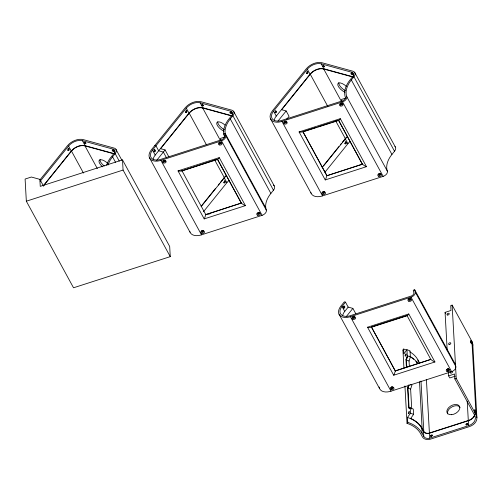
<?xml version="1.0" encoding="UTF-8"?>
<svg xmlns="http://www.w3.org/2000/svg" width="502" height="502" viewBox="0 0 502 502"><rect width="100%" height="100%" fill="white"/><g stroke="black" fill="none" stroke-linecap="round" stroke-linejoin="round"><path stroke-width="0.75" d="M470.989 343.098L470.612 341.755M474.861 412.33L474.246 410.73L474.246 411.364M474.654 414.52A10.341 7.674 -3.2 0 1 468.303 420.513L428.821 433.195A4.254 3.156 -3.2 0 1 424.064 431.795L420.864 426.317A28.903 21.442 -3.2 0 0 410.711 418.417L413.592 414.363L413.29 409.08L410.655 408.051L409.105 408.038L407.988 388.084L408.565 385.285M409.356 366.385L409.055 361.013L410.379 356.947L410.04 350.848L406.946 349.687L407.285 355.786L405.98 359.821L406.413 367.495M410.655 408.051L408.672 407.875L407.555 387.921L408.421 385.235M411.74 409.067L410.623 389.113L407.988 388.084L409.092 384.695M410.623 389.113L411.947 385.053L410.63 384.538M403.934 367.997L402.93 350.063L403.652 349.047L404.116 349.185A28.595 21.216 -3.2 0 1 406.727 350.201M406.946 349.687L403.928 353.941L403.652 349.047M447.194 350.321L445.073 312.369L451.003 310.462L450.727 305.567L452.139 305.109L471.936 341.435L476.034 414.74A12.167 9.03 -3.2 0 1 469.251 426.656L430.302 439.194A6.087 4.512 -3.2 0 1 425.652 439.263L424.943 439.012A6.087 4.512 -3.2 0 1 422.402 436.872L420.707 433.766A27.07 20.086 -3.2 0 0 407.542 423.519L407.028 423.368L407.749 422.351L407.473 417.457L410.498 413.202L410.203 407.919L408.672 407.875M152.501 150.092L151.893 150.92A10.642 6.733 -28.6 0 0 160.012 159.598L221.89 139.663A3.307 2.09 -28.6 0 0 224.381 136.531L223.697 133.582A28.595 18.085 -28.6 0 1 227.582 120.756L232.068 114.971A4.562 2.886 -28.6 0 0 231.409 111.413L200.147 102.81A10.649 6.733 -28.6 0 0 186.28 108.168L152.501 150.092L155.212 155.068L154.603 155.896A10.642 6.733 -28.6 0 0 153.135 159.918M273.552 111.124L272.944 111.952A10.642 6.733 -28.6 0 0 281.064 120.631L342.941 100.695A3.307 2.09 -28.6 0 0 345.432 97.564L345.106 96.535A28.595 18.085 -28.6 0 1 348.639 81.788L353.119 76.003A4.562 2.886 -28.6 0 0 352.46 72.445L321.205 63.842A10.649 6.733 -28.6 0 0 307.331 69.201L273.552 111.124L276.269 116.1L275.654 116.928A10.642 6.733 -28.6 0 0 274.274 120.166M355.805 313.763L352.875 308.391L348.181 307.105L345.47 302.129L341.404 307.243A10.642 6.733 -28.6 0 0 349.524 315.921L411.402 295.985A3.307 2.09 -28.6 0 0 413.893 292.854L413.272 290.231L414.69 289.773L455.283 364.27L455.797 366.404A4.832 3.056 -28.6 0 1 451.612 371.668L390.079 391.466A12.167 7.693 -28.6 0 1 379.148 387.004M348.181 307.105L344.115 312.219A10.642 6.733 -28.6 0 0 342.728 315.463M40.053 179.754L67.437 145.756A12.167 7.693 -28.6 0 1 83.294 139.631L114.136 148.09A6.087 3.847 -28.6 0 1 116.288 150.211L116.332 150.738A6.087 3.847 -28.6 0 1 115.153 153.599L112.561 156.819A27.07 17.118 -28.6 0 0 108.03 165.051M40.191 181.272L68.561 146.063A10.649 6.733 -28.6 0 1 82.428 140.704L113.69 149.307A4.562 2.886 -28.6 0 1 114.343 152.865L109.863 158.651A28.595 18.085 -28.6 0 0 106.656 165.208M43.392 185.64L71.271 151.039A10.649 6.733 -28.6 0 1 85.139 145.68L114.45 153.712M43.869 185.389L71.491 151.102A10.341 6.539 -28.6 0 1 84.97 145.894L114.268 153.926M155.212 155.068L188.99 113.145A10.649 6.733 -28.6 0 1 202.864 107.786L231.416 115.611M231.987 116.031L202.689 107.999A10.341 6.539 -28.6 0 0 189.216 113.207L160.621 148.699L165.089 149.922L168.835 156.793M156.498 160.59L165.089 149.922M230.286 118.924L232.878 115.705A6.087 3.847 -28.6 0 0 234.057 112.843L234.007 112.316A6.087 3.847 -28.6 0 0 231.861 110.195L201.013 101.737A12.167 7.693 -28.6 0 0 185.163 107.861L151.359 149.816A12.167 7.693 -28.6 0 0 150.085 158.795A12.167 7.693 -28.6 0 0 159.969 160.646L221.501 140.849A4.832 3.056 -28.6 0 0 224.896 138.558L225.254 138.05A4.832 3.056 -28.6 0 0 225.687 135.584L225.109 133.093A27.07 17.118 -28.6 0 1 230.286 118.924L270.885 193.414A27.07 17.118 -28.6 0 0 265.709 207.583L266.286 210.081A4.832 3.056 -28.6 0 1 262.1 215.345L200.568 235.137A12.167 7.693 -28.6 0 1 189.787 231.491M201.666 205.613L215.364 188.614M218.295 184.974L219.274 183.757M220.252 182.546L224.168 177.689A10.649 6.733 -28.6 0 1 226.415 175.474M201.126 206.623L224.388 177.752A10.341 6.539 -28.6 0 1 226.578 175.6M276.269 116.1L310.041 74.177A10.649 6.733 -28.6 0 1 323.916 68.818L353.22 76.85M353.044 77.063L323.74 69.031A10.341 6.539 -28.6 0 0 310.267 74.24L281.672 109.731L286.146 110.955L289.07 116.326L286.774 119.181M203.404 211.8L226.879 182.665A10.649 6.733 -28.6 0 1 229.132 180.45M277.989 121.076L286.146 110.955M351.337 79.956L353.929 76.737A6.087 3.847 -28.6 0 0 355.109 73.876L355.065 73.348A6.087 3.847 -28.6 0 0 352.912 71.228L322.064 62.769A12.167 7.693 -28.6 0 0 306.214 68.893L272.417 110.848A12.167 7.693 -28.6 0 0 271.143 119.827A12.167 7.693 -28.6 0 0 281.026 121.679L342.552 101.881A4.832 3.056 -28.6 0 0 345.947 99.591L346.305 99.082A4.832 3.056 -28.6 0 0 346.738 96.616L346.499 95.938A27.07 17.118 -28.6 0 1 351.337 79.956L391.936 154.447A27.07 17.118 -28.6 0 0 387.098 170.435L387.337 171.113A4.832 3.056 -28.6 0 1 383.151 176.378L321.625 196.175A12.167 7.693 -28.6 0 1 310.838 192.53M270.885 193.414L273.477 190.202A6.087 3.847 -28.6 0 0 273.496 185.15M323.677 165.453L338.856 146.622M340.325 144.796L341.304 143.585M342.282 142.367L345.219 138.721A10.649 6.733 -28.6 0 1 347.051 136.851M322.177 167.655L345.445 138.784A10.341 6.539 -28.6 0 1 347.629 136.632M324.926 172.255L347.93 143.697A10.649 6.733 -28.6 0 1 350.396 141.313M391.936 154.447L394.528 151.234A6.087 3.847 -28.6 0 0 394.961 146.515M346.499 316.304L352.875 308.391M352.498 317.866L353.439 316.693M219.248 157.628A6.783 1.964 -73.6 0 1 218.734 158.444L217.692 159.398L181.492 171.05L179.227 171.163A6.783 4.104 29.7 0 1 178.034 170.893L204.195 218.903L245.415 205.638L219.248 157.628L178.034 170.893M122.507 159.881L40.254 186.361L39.865 179.358L31.369 177.03L25.1 179.045L26.336 201.202L73.524 287.784L170.26 256.641L169.689 246.463L122.507 159.881L123.072 170.065L170.26 256.641M224.651 137.071L220.416 138.433L220.485 140.472M345.709 98.103L341.473 99.465L341.536 101.504M26.336 201.202L123.072 170.065M299.085 131.932L340.3 118.66L366.466 166.67L325.252 179.936L299.085 131.932A6.783 4.104 29.7 0 0 300.278 132.195L302.97 131.869L326.877 175.738L325.76 178.95A6.783 1.964 -73.6 0 1 325.252 179.936M181.919 170.837L216.732 159.423M303.697 131.424L316.298 127.37M317.779 126.893L330.379 122.839M331.86 122.362L338.53 120.216L362.444 164.286L365.268 166.231A6.783 4.104 29.7 0 0 366.466 166.67M303.71 131.631L338.75 120.43L339.785 119.476A6.783 1.964 -73.6 0 0 340.3 118.66M217.473 159.184L241.38 203.053L205.814 214.498L204.703 217.918A6.783 1.964 -73.6 0 1 204.195 218.903M338.53 120.216L362.444 164.286L326.877 175.738L362.438 164.085M208.625 214.178L210.79 213.482M345.47 302.129L344.353 301.827L340.871 306.138A12.167 7.693 -28.6 0 0 339.597 315.118A12.167 7.693 -28.6 0 0 349.48 316.969L411.012 297.178A4.832 3.056 -28.6 0 0 414.407 294.887L414.765 294.379A4.832 3.056 -28.6 0 0 415.198 291.907L414.69 289.773M367.546 327.222L408.76 313.957L434.927 361.961L393.706 375.232L367.546 327.222A6.783 4.104 29.7 0 0 368.738 327.492L370.752 327.455L407.204 315.727L408.245 314.773A6.783 1.964 -73.6 0 0 408.76 313.957M393.706 375.226A6.783 1.964 -73.6 0 0 394.214 374.247L395.338 371.028L371.417 326.959L406.984 315.507L430.904 359.576L433.722 361.528A6.783 4.104 29.7 0 0 434.927 361.961M395.325 370.827L430.892 359.376L395.338 371.028L371.417 326.959M455.396 376.136L449.754 377.956L448.625 375.885L454.555 373.977L454.825 378.872L474.622 415.198A10.649 7.9 -3.2 0 1 468.686 425.621L429.172 438.309A4.562 3.382 -3.2 0 1 424.071 436.809L420.871 431.325A28.595 21.216 -3.2 0 0 408.214 422.489L407.749 422.351M454.825 378.872L456.236 378.42L452.139 305.109M407.473 417.457L407.938 417.595A28.595 21.216 -3.2 0 1 420.594 426.43L423.801 431.915A4.562 3.382 -3.2 0 0 428.896 433.408L468.416 420.72A10.649 7.9 -3.2 0 0 474.848 414.959M154.842 145.498L155.959 145.806L158.67 150.782L163.363 152.068L166.357 157.559M402.93 350.063L403.445 350.214M407.285 355.786L410.379 356.947M410.498 413.202L413.592 414.363M407.555 387.921L407.988 388.084M409.055 361.013L405.98 359.821L407.743 355.918L406.419 359.984L406.802 366.887M419.697 363.071L416.773 358.02A28.595 21.216 -3.2 0 0 409.751 351.758M354.688 72.413L395.281 146.904M352.015 72.288L353.709 75.4M353.929 76.737L394.528 151.234M346.738 96.616L387.337 171.113M342.552 101.881L383.151 176.378M321.205 63.842L323.916 68.818M323.74 69.031L341.705 101.994M445.073 312.369L445.638 313.405M310.267 74.24L327.856 106.512M335.712 120.932L345.445 138.784M307.331 69.201L310.041 74.177M345.219 138.721L347.93 143.697M415.198 291.907L455.797 366.404M456.236 378.42L476.034 414.74M411.012 297.178L451.612 371.668M302.957 131.662L326.865 175.531M285.092 121.315L285.826 122.67M281.948 121.39L322.548 195.887M270.509 118.798L311.108 193.289M353.546 316.611L354.286 317.967M350.409 316.687L391.008 391.177M342.013 306.421L344.723 311.397M233.631 111.381L274.23 185.872M230.958 111.256L232.652 114.362M232.878 115.705L273.477 190.202M338.969 314.089L379.568 388.586M265.771 207.941L225.178 133.45L223.76 133.902L224.777 135.772M225.687 135.584L266.286 210.081M221.501 140.849L262.1 215.345M200.147 102.81L202.864 107.786M202.689 107.999L220.278 140.271M217.485 159.385L241.393 203.254L244.21 205.199A6.783 4.104 29.7 0 0 245.415 205.638M189.216 113.207L206.429 144.789M214.661 159.9L224.388 177.752M186.28 108.168L188.99 113.145M224.168 177.689L226.879 182.665M181.906 170.63L205.826 214.705L241.38 203.053M164.035 160.282L164.775 161.638M160.897 160.358L201.497 234.854M149.458 157.766L190.057 232.257M115.912 149.276L121.873 160.207M113.239 149.15L114.933 152.257M115.153 153.599L119.25 161.117M112.561 156.819L115.542 162.284M82.428 140.704L85.139 145.68M84.97 145.894L97.319 168.553M71.491 151.102L83.47 173.071M68.561 146.063L71.271 151.039M39.865 179.358L43.605 186.229M472.79 344.403L476.894 417.714M474.541 413.799L474.622 415.198M468.416 420.72L468.686 425.621M467.218 401.154L468.303 420.513M448.236 368.914L448.324 370.463M448.405 372.013L448.625 375.885M429.511 433.245L429.787 438.139M426.418 379.587L429.411 433.038M420.983 381.043L423.801 431.387M423.519 431.488L423.795 436.382M419.515 381.815L422.113 428.294M418.009 359.978L418.204 363.473M421.831 428.388L422.107 433.282M410.134 298.583L410.216 300.045M404.938 385.938L407.028 423.368M341.674 103.286L341.755 104.755M430.929 436.476A0.91 0.577 -28.6 0 1 431.419 435.611A0.91 0.577 -28.6 0 1 432.467 435.541M430.973 435.912A1.826 1.155 -28.6 0 1 432.479 435.247M466.27 424.974A0.91 0.577 -28.6 0 1 467.086 424.09A0.91 0.577 -28.6 0 1 467.964 424.428M466.082 424.786A1.826 1.155 -28.6 0 1 467.5 423.926M471.936 341.435A12.167 9.03 -3.2 0 1 472.627 346.292M409.632 356.138A28.903 21.442 -3.2 0 1 417.313 362.802M447.702 413.855A6.997 4.424 -28.6 0 1 452.064 406.852A6.997 4.424 -28.6 0 1 460.096 407.398M411.69 357.725A28.595 21.216 -3.2 0 1 413.723 359.306M415.92 361.496A28.595 21.216 -3.2 0 1 417.043 362.915M450.915 371.618A1.217 0.772 -28.6 0 1 452.497 371.938A1.217 0.772 -28.6 0 1 450.859 373.137A1.217 0.772 -28.6 0 1 450.664 371.8M344.278 306.025A1.826 1.18 -74.7 0 1 343.864 307.971M343.65 306.132A0.91 0.59 -74.7 0 1 344.159 307.274A0.91 0.59 -74.7 0 1 343.098 307.657M410.567 298.941A0.91 0.678 -3.2 0 1 409.619 299.688A0.91 0.678 -3.2 0 1 408.753 298.935M408.885 298.665A0.91 0.678 -3.2 0 1 409.149 298.458M410.147 298.42A0.91 0.678 -3.2 0 1 410.36 298.558M354.669 317.007A0.91 0.678 -3.2 0 1 353.728 317.678A0.91 0.678 -3.2 0 1 352.85 317M354.399 316.498A0.91 0.678 -3.2 0 1 354.657 316.862M448.901 369.227A0.91 0.678 -3.2 0 1 447.966 370.043A0.91 0.678 -3.2 0 1 447.119 369.221M447.495 368.813A0.91 0.678 -3.2 0 1 447.753 368.719M448.317 368.719A0.91 0.678 -3.2 0 1 448.562 368.819M393.016 387.287A0.91 0.678 -3.2 0 1 392.068 388.033A0.91 0.678 -3.2 0 1 391.202 387.28M391.284 387.08A0.91 0.678 -3.2 0 1 391.598 386.804M392.589 386.772A0.91 0.678 -3.2 0 1 392.802 386.904M231.698 113.006A0.91 0.389 38.9 0 1 230.443 112.178M203.574 105.332A0.91 0.389 38.9 0 1 202.726 104.874A0.91 0.389 38.9 0 1 202.362 104.171M186.405 110.635A1.826 1.18 -74.7 0 1 186.06 112.253M186.154 110.691A0.91 0.59 -74.7 0 1 186.242 111.758A0.91 0.59 -74.7 0 1 185.502 112.335M224.752 180.99A1.826 1.18 -74.7 0 1 224.683 181.906M224.632 182.094A1.826 1.18 -74.7 0 1 224.093 183.029M224.4 180.965A0.91 0.59 -74.7 0 1 224.545 182.201A0.91 0.59 -74.7 0 1 223.628 182.565M223.905 131.141A6.997 2.974 38.9 0 1 216.707 123.009A6.997 2.974 38.9 0 1 225.072 125.123M224.35 129.585A6.997 2.974 38.9 0 1 217.717 121.892M154.792 149.872A1.826 1.18 -74.7 0 1 154.133 151.911M154.447 149.847A0.91 0.59 -74.7 0 1 154.66 150.907A0.91 0.59 -74.7 0 1 153.888 151.573M153.882 149.947A0.91 0.59 -74.7 0 1 154.007 149.86M220.955 142.348A0.91 0.678 -3.2 0 1 220.108 143.359A0.91 0.678 -3.2 0 1 219.374 142.342M165.095 160.402A0.91 0.678 -3.2 0 1 164.543 161.311A0.91 0.678 -3.2 0 1 163.37 160.885M259.39 213.112A0.91 0.678 -3.2 0 1 257.576 213.105M259.189 212.584A0.91 0.678 -3.2 0 1 259.296 212.704M203.398 230.694A0.91 0.678 -3.2 0 1 202.557 231.711A0.91 0.678 -3.2 0 1 201.823 230.688M113.728 150.882A0.91 0.389 38.9 0 1 112.643 149.841M86.087 143.164A0.91 0.389 38.9 0 1 85.378 143.051A0.91 0.389 38.9 0 1 84.681 142.336M85.56 142.857A1.826 0.778 38.9 0 1 84.976 142.367M68.655 148.36A1.826 1.18 -74.7 0 1 68.241 150.299M68.027 148.466A0.91 0.59 -74.7 0 1 68.548 149.565A0.91 0.59 -74.7 0 1 67.519 150.054M102.628 166.815A6.997 2.974 38.9 0 1 99.591 160A6.997 2.974 38.9 0 1 107.867 163.52M104.234 165.986A6.997 2.974 38.9 0 1 100.061 159.454M352.636 74.045A0.91 0.389 38.9 0 1 351.425 73.028M324.562 66.358A0.91 0.389 38.9 0 1 323.489 65.536M275.849 111.45A1.826 1.18 -74.7 0 1 275.403 112.674M275.322 110.829A0.91 0.59 -74.7 0 1 275.723 111.89A0.91 0.59 -74.7 0 1 274.826 112.561M307.475 72.024A1.826 1.18 -74.7 0 1 306.91 73.581M306.992 71.598A0.91 0.59 -74.7 0 1 307.337 72.658A0.91 0.59 -74.7 0 1 306.496 73.355M345.771 141.853A1.826 1.18 -74.7 0 1 345.363 143.792M345.144 141.959A0.91 0.59 -74.7 0 1 345.671 143.057A0.91 0.59 -74.7 0 1 344.636 143.547M344.956 92.18A6.997 2.974 38.9 0 1 337.802 83.878A6.997 2.974 38.9 0 1 346.644 86.658M345.401 90.617A6.997 2.974 38.9 0 1 338.837 82.592M341.762 103.167A0.91 0.678 -3.2 0 1 341.536 104.334A0.91 0.678 -3.2 0 1 340.293 103.644M286.002 121.258A0.91 0.678 -3.2 0 1 285.908 122.199A0.91 0.678 -3.2 0 1 284.647 122.193A0.91 0.678 -3.2 0 1 284.647 121.252M380.441 173.937A0.91 0.678 -3.2 0 1 379.506 174.746A0.91 0.678 -3.2 0 1 378.659 173.924M379.945 173.454A0.91 0.678 -3.2 0 1 380.24 173.623M324.21 191.519A0.91 0.678 -3.2 0 1 323.985 192.686A0.91 0.678 -3.2 0 1 322.742 191.99M474.578 410.58A1.826 0.408 72.2 0 0 475.745 413.121A1.826 0.408 72.2 0 0 475.268 410.441A1.826 0.408 72.2 0 0 474.578 410.58M470.707 341.341A1.826 0.408 72.2 0 0 471.874 343.889A1.826 0.408 72.2 0 0 471.403 341.209A1.826 0.408 72.2 0 0 470.707 341.341M451.562 414.696A6.997 4.424 -28.6 0 0 459.619 406.576A6.997 4.424 -28.6 0 0 448.782 407.511A6.997 4.424 -28.6 0 0 451.562 414.696M466.596 424.824A0.91 0.577 -28.6 0 0 467.644 423.77A0.91 0.577 -28.6 0 0 466.232 423.889A0.91 0.577 -28.6 0 0 466.596 424.824M431.231 436.213A0.91 0.577 -28.6 0 0 432.278 435.152A0.91 0.577 -28.6 0 0 430.867 435.272A0.91 0.577 -28.6 0 0 431.231 436.213M405.735 355.774A1.217 0.414 -69.5 0 0 406.162 353.854A1.217 0.414 -69.5 0 0 405.17 355.253A1.217 0.414 -69.5 0 0 405.735 355.774M408.917 413.384A1.217 0.414 -69.5 0 0 409.35 411.458A1.217 0.414 -69.5 0 0 408.352 412.864A1.217 0.414 -69.5 0 0 408.917 413.384M447.696 315.036A1.217 0.772 -28.6 0 0 449.234 313.7A1.217 0.772 -28.6 0 0 447.414 313.7A1.217 0.772 -28.6 0 0 447.696 315.036M449.277 344.516A1.217 0.772 -28.6 0 0 450.815 343.18A1.217 0.772 -28.6 0 0 448.995 343.18A1.217 0.772 -28.6 0 0 449.277 344.516M353.301 318.117A0.91 0.678 -3.2 0 0 354.701 317.534A0.91 0.678 -3.2 0 0 353.364 316.944A0.91 0.678 -3.2 0 0 353.301 318.117M352.843 319.19A1.826 1.355 -3.2 0 0 355.642 318.03A1.826 1.355 -3.2 0 0 352.969 316.844A1.826 1.355 -3.2 0 0 352.843 319.19M409.199 300.121A0.91 0.678 -3.2 0 0 410.598 299.543A0.91 0.678 -3.2 0 0 409.262 298.947A0.91 0.678 -3.2 0 0 409.199 300.121M408.741 301.2A1.826 1.355 -3.2 0 0 411.54 300.033A1.826 1.355 -3.2 0 0 408.866 298.847A1.826 1.355 -3.2 0 0 408.741 301.2M391.648 388.473A0.91 0.678 -3.2 0 0 393.047 387.889A0.91 0.678 -3.2 0 0 391.711 387.299A0.91 0.678 -3.2 0 0 391.648 388.473M391.19 389.546A1.826 1.355 -3.2 0 0 393.982 388.385A1.826 1.355 -3.2 0 0 391.309 387.199A1.826 1.355 -3.2 0 0 391.19 389.546M447.546 370.476A0.91 0.678 -3.2 0 0 448.939 369.899A0.91 0.678 -3.2 0 0 447.608 369.303A0.91 0.678 -3.2 0 0 447.546 370.476M447.087 371.555A1.826 1.355 -3.2 0 0 449.88 370.388A1.826 1.355 -3.2 0 0 447.207 369.202A1.826 1.355 -3.2 0 0 447.087 371.555M344.541 307.795A0.91 0.59 -74.7 0 0 344.479 306.308A0.91 0.59 -74.7 0 0 343.581 307.419A0.91 0.59 -74.7 0 0 344.541 307.795M202.068 105.194A0.91 0.389 38.9 0 0 203.354 105.828A0.91 0.389 38.9 0 0 202.544 104.711A0.91 0.389 38.9 0 0 202.068 105.194M230.079 112.868A0.91 0.389 38.9 0 0 231.366 113.508A0.91 0.389 38.9 0 0 230.55 112.385A0.91 0.389 38.9 0 0 230.079 112.868M186.637 112.235A0.91 0.59 -74.7 0 0 186.581 110.741A0.91 0.59 -74.7 0 0 185.684 111.858A0.91 0.59 -74.7 0 0 186.637 112.235M224.984 182.59A0.91 0.59 -74.7 0 0 224.921 181.096A0.91 0.59 -74.7 0 0 224.024 182.213A0.91 0.59 -74.7 0 0 224.984 182.59M163.79 161.788A0.91 0.678 -3.2 0 0 165.189 161.211A0.91 0.678 -3.2 0 0 163.853 160.615A0.91 0.678 -3.2 0 0 163.79 161.788M163.332 162.868A1.826 1.355 -3.2 0 0 166.131 161.7A1.826 1.355 -3.2 0 0 163.457 160.514A1.826 1.355 -3.2 0 0 163.332 162.868M219.688 143.798A0.91 0.678 -3.2 0 0 221.087 143.214A0.91 0.678 -3.2 0 0 219.75 142.624A0.91 0.678 -3.2 0 0 219.688 143.798M219.23 144.871A1.826 1.355 -3.2 0 0 222.028 143.71A1.826 1.355 -3.2 0 0 219.355 142.524A1.826 1.355 -3.2 0 0 219.23 144.871M202.137 232.144A0.91 0.678 -3.2 0 0 203.536 231.566A0.91 0.678 -3.2 0 0 202.199 230.97A0.91 0.678 -3.2 0 0 202.137 232.144M201.678 233.223A1.826 1.355 -3.2 0 0 204.471 232.056A1.826 1.355 -3.2 0 0 201.798 230.87A1.826 1.355 -3.2 0 0 201.678 233.223M258.034 214.153A0.91 0.678 -3.2 0 0 259.427 213.57A0.91 0.678 -3.2 0 0 258.091 212.98A0.91 0.678 -3.2 0 0 258.034 214.153M257.576 215.226A1.826 1.355 -3.2 0 0 260.369 214.065A1.826 1.355 -3.2 0 0 257.695 212.879A1.826 1.355 -3.2 0 0 257.576 215.226M155.03 151.466A0.91 0.59 -74.7 0 0 154.967 149.979A0.91 0.59 -74.7 0 0 154.07 151.096A0.91 0.59 -74.7 0 0 155.03 151.466M84.349 143.089A0.91 0.389 38.9 0 0 85.635 143.723A0.91 0.389 38.9 0 0 84.819 142.606A0.91 0.389 38.9 0 0 84.349 143.089M112.354 150.763A0.91 0.389 38.9 0 0 113.64 151.403A0.91 0.389 38.9 0 0 112.831 150.28A0.91 0.389 38.9 0 0 112.354 150.763M68.918 150.129A0.91 0.59 -74.7 0 0 68.862 148.636A0.91 0.59 -74.7 0 0 67.965 149.753A0.91 0.59 -74.7 0 0 68.918 150.129M284.847 122.821A0.91 0.678 -3.2 0 0 286.24 122.243A0.91 0.678 -3.2 0 0 284.904 121.647A0.91 0.678 -3.2 0 0 284.847 122.821M284.389 123.9A1.826 1.355 -3.2 0 0 287.182 122.733A1.826 1.355 -3.2 0 0 284.508 121.547A1.826 1.355 -3.2 0 0 284.389 123.9M340.745 104.83A0.91 0.678 -3.2 0 0 342.138 104.247A0.91 0.678 -3.2 0 0 340.802 103.657A0.91 0.678 -3.2 0 0 340.745 104.83M340.281 105.903A1.826 1.355 -3.2 0 0 343.079 104.742A1.826 1.355 -3.2 0 0 340.406 103.556A1.826 1.355 -3.2 0 0 340.281 105.903M323.188 193.182A0.91 0.678 -3.2 0 0 324.587 192.599A0.91 0.678 -3.2 0 0 323.25 192.002A0.91 0.678 -3.2 0 0 323.188 193.182M322.73 194.255A1.826 1.355 -3.2 0 0 325.522 193.088A1.826 1.355 -3.2 0 0 322.855 191.902A1.826 1.355 -3.2 0 0 322.73 194.255M379.085 175.185A0.91 0.678 -3.2 0 0 380.485 174.602A0.91 0.678 -3.2 0 0 379.148 174.012A0.91 0.678 -3.2 0 0 379.085 175.185M378.627 176.258A1.826 1.355 -3.2 0 0 381.42 175.098A1.826 1.355 -3.2 0 0 378.746 173.912A1.826 1.355 -3.2 0 0 378.627 176.258M276.081 112.504A0.91 0.59 -74.7 0 0 276.018 111.011A0.91 0.59 -74.7 0 0 275.121 112.128A0.91 0.59 -74.7 0 0 276.081 112.504M323.125 66.226A0.91 0.389 38.9 0 0 324.411 66.86A0.91 0.389 38.9 0 0 323.595 65.743A0.91 0.389 38.9 0 0 323.125 66.226M351.13 73.901A0.91 0.389 38.9 0 0 352.417 74.541A0.91 0.389 38.9 0 0 351.601 73.417A0.91 0.389 38.9 0 0 351.13 73.901M307.695 73.267A0.91 0.59 -74.7 0 0 307.632 71.78A0.91 0.59 -74.7 0 0 306.735 72.89A0.91 0.59 -74.7 0 0 307.695 73.267M346.035 143.622A0.91 0.59 -74.7 0 0 345.978 142.135A0.91 0.59 -74.7 0 0 345.081 143.246A0.91 0.59 -74.7 0 0 346.035 143.622"/></g></svg>
